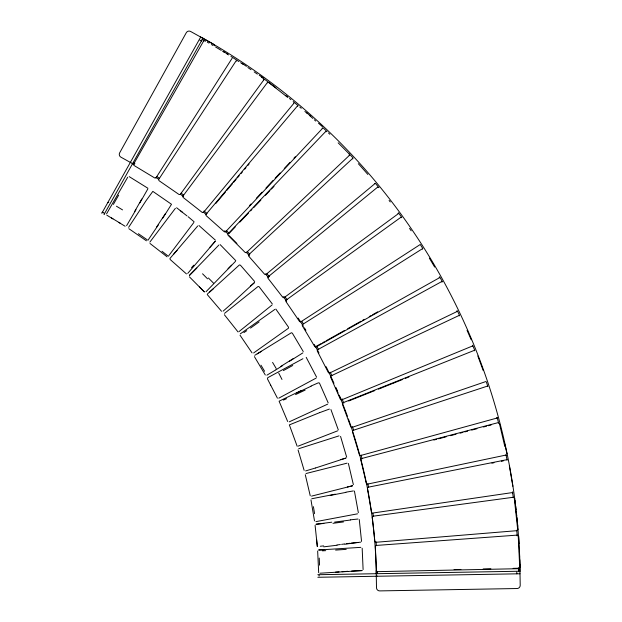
<?xml version="1.0" encoding="UTF-8"?>
<svg xmlns="http://www.w3.org/2000/svg" width="622" height="622" viewBox="0 0 622 622"><rect width="100%" height="100%" fill="white"/><g stroke="black" fill="none" stroke-linecap="round" stroke-linejoin="round"><path stroke-width="0.93" d="M516.975 530.543L516.952 530.379M487.609 386.557L487.454 386.099L353.327 430.3A1.275 1.275 0 0 0 352.503 431.886L359.329 454.581A1.275 1.275 0 0 0 360.884 455.444L497.071 418.031M497.04 417.86L497.118 418.186M517.403 535.573L517.372 535.099L376.52 545.416A1.275 1.275 0 0 0 375.338 546.754L376.45 570.428A1.275 1.275 0 0 0 377.756 571.641L518.958 568.679L518.95 568.228L513.134 568.352M361.561 541.435L359.259 519.502M498.471 423.053L498.346 422.595L361.763 458.492A1.275 1.275 0 0 0 360.846 460.023L366.265 483.092A1.275 1.275 0 0 0 367.773 484.056L505.989 455.055M506.044 455.343L505.974 454.876L506.028 455.273M518.973 568.679L518.958 568.228L518.95 568.71M197.695 226.011L169.946 258.488L170.21 259.537L186.452 273.921M516.968 530.675L376.217 542.26A1.275 1.275 0 0 1 374.841 541.124L372.283 517.566A1.275 1.275 0 0 1 373.379 516.159L513.337 497.266M147.795 188.995L139.911 202.834M106.533 213.89L127.72 177.223M101.79 213.299L200.727 36.993M104.022 214.543L132.914 163.057M200.626 37.172L202.966 38.23L133.248 162.459A478.466 478.466 0 0 1 134.888 163.384M102.132 212.693L102.405 212.211L103.143 212.623M107.933 202.36L108.764 202.617M202.966 38.23L202.966 38.23A620.919 620.919 0 0 1 514.666 498.37M104.356 213.945L104.628 213.463M201.979 39.987L202.344 39.341A619.644 619.644 0 0 1 205.657 41.215M302.922 358.723L267.755 377.694L267.46 378.907L270.718 385.236M203.573 41.099L133.761 163.858A1.275 1.275 0 0 0 134.212 165.584L154.505 177.838A1.275 1.275 0 0 0 156.239 177.425L232.099 58.305M113.406 204.374L118.662 195.145M134.764 211.309L141.777 199.001M135.969 209.754L126.608 225.662M128.63 227.333L146.092 200.642L152.833 191.382L171.509 204.288L162.63 218.353M156.487 227.232L165.203 213.906M158.268 225.016L147.943 240.317M193.862 222.466L168.337 256.256M149.863 242.113L175.388 208.323M319.529 412.681L289.354 424.896L297.153 446.215M267.779 82.819L267.398 82.532L183.125 195.852A1.275 1.275 0 0 0 183.358 197.617L202.002 212.257A1.275 1.275 0 0 0 203.775 212.071L293.887 103.283L293.491 103.003M215.266 241.266L187.712 273.416M215.834 203.425L225.677 191.755M226.913 190.293L229.37 187.377M229.984 186.647L232.449 183.731M233.678 182.277L236.142 179.354M237.371 177.9L239.213 175.707M241.064 173.522L242.292 172.061M244.757 169.145L245.985 167.683M247.828 165.499L249.057 164.037M235.481 261.341L205.999 291.741M173.732 254.141L177.13 250.332M191.529 267.709L193.784 265.174M209.979 247.198L215.064 241.484M189.399 275.437L218.874 245.037M249.655 205.423L250.977 204.008M256.272 198.364L262.056 192.19M265.975 188.015L270.827 182.837M271.192 182.448L273.151 180.357M275.111 178.273L280.087 172.955M284.246 168.523L290.007 162.373M293.981 158.136L295.302 156.728M322.11 128.132L322.46 128.443L225.864 231.508A1.275 1.275 0 0 1 224.075 231.586L206.372 215.834A1.275 1.275 0 0 1 206.24 214.054L297.3 106.113L297.666 106.416M326.052 131.81L325.703 131.475L228.204 233.647A1.275 1.275 0 0 0 228.22 235.427L244.936 252.237A1.275 1.275 0 0 0 246.716 252.26L349.432 155.337L349.113 154.971L349.447 155.306M229.207 233.281L235.225 226.976M239.898 222.077L248.582 212.981M250.588 210.881L251.926 209.482M253.582 207.74L260.828 200.152M265.438 195.316L269.956 190.589M271.371 189.104L274.007 186.343M254.414 282.621L231.011 304.228M207.554 293.864L239.392 264.941L240.442 265.205L254.693 281.564M189.609 275.227L196.847 268.043M228.025 268.735L231.641 265.143M272.008 305.029L239.019 331.58M209.7 291.982L213.533 288.624M250.355 286.182L254.188 282.816M223.119 311.155L230.785 304.43M224.542 313.364L258.099 286.462L259.133 286.789L272.35 303.995M374.428 183.428L374.716 183.809L266.263 274.255A1.275 1.275 0 0 1 264.482 274.115L248.831 256.318A1.275 1.275 0 0 1 248.924 254.538L352.503 158.54L352.822 158.89M240.302 333.874L274.862 309.398M250.518 328.097L259.141 321.908M302.898 352.868L289.409 361.343M243.91 332.599L246.716 330.686M253.628 352.946L288.452 328.214L288.46 327.133L275.841 309.072M254.771 355.317L291.376 332.731L292.356 333.19L303.248 351.547M422.525 249.228L422.268 248.823L302.883 324.264A1.275 1.275 0 0 0 302.463 325.998L314.6 346.361A1.275 1.275 0 0 0 316.318 346.819L439.49 277.731L439.272 277.303L439.49 277.731M280.872 366.381L293.607 358.373M275.927 369.818L282.668 365.58M316.077 378.122L278.78 398.173M257.22 353.864L261.605 351.267M266.9 375.175L275.67 369.966M316.085 346.4L321.076 343.601M322.74 342.668L324.412 341.735M326.076 340.802L335.491 335.515M336.059 335.196L341.05 332.397M341.392 332.202L344.386 330.531M347.714 328.665L351.041 326.799M351.516 326.527L361.024 321.193M362.688 320.26L364.352 319.327M369.235 316.59L371.015 315.595M372.609 314.693L377.671 311.855M441.69 281.579L317.904 349.564A1.275 1.275 0 0 0 317.391 351.267L328.253 372.337A1.275 1.275 0 0 0 329.94 372.897L457.116 311.49L456.921 311.047M283.399 370.58L292.721 365.495M327.685 404.137L289.222 421.856M301.258 390.53L279.099 401.198L287.667 421.491M296.725 392.956L311.148 386.2M295.528 394.605L305.145 390.103M337.668 430.821L298.187 446.137M311.078 386.005L318.363 382.818L319.428 383.012L328.191 402.869M283.399 400.07L286.509 398.702M348.67 401.003L371.715 391.813M372.104 391.658L374.802 390.585M378.394 389.147L381.092 388.074M381.465 387.918L387.382 385.562M387.669 385.446L393.664 383.051M393.874 382.973L402.737 379.436M405.35 378.394L408.942 376.963M345.988 458.064L315.51 467.985M298.715 448.711L339.06 435.851M319.809 412.58L329.388 409.074M352.627 485.766L311.56 496.123M340.817 459.596L345.7 458.142M305.643 470.924L315.416 468.016M306.016 473.529L347.076 463.165M433.868 440.034L436.73 439.287M438.596 438.79L446.083 436.823M450.483 435.672L456.019 434.21M460.117 433.137L462.923 432.399M464.789 431.909L467.596 431.17M471.709 430.09L476.95 428.713M483.504 426.987L486.474 426.21M488.317 425.72L491.085 424.997M357.541 513.826L315.922 521.64M347.364 486.979L352.332 485.829M311.77 498.743L335.227 494.187M491.893 463.165L493.977 462.752M501.386 461.283L503.33 460.894M330.235 495.439L345.871 492.399M360.729 542.135L344.938 544.203M345.848 492.196L353.389 490.929M315.968 524.268L331.759 522.192M334.605 522.107L350.396 520.031M332.964 523.312L343.492 521.928M336.984 544.965L340.335 544.522M341.626 544.359L344.72 543.947M346.477 543.721L349.984 543.263M337.038 545.237L323.774 546.839M362.159 570.584L319.895 573.227M350.388 519.829L357.992 519.028M316.271 524.237L323.875 523.436M320.291 546.248L323.673 545.898M351.127 543.138L357.891 542.423M318.588 549.996L360.853 547.352M335.616 550.089L346.205 549.358M335.483 572.147L339.021 571.898M342.03 571.696L347.846 571.291M318.892 549.988L323.984 549.77M322.328 550.812L325.726 550.664M351.679 571.035L361.864 570.592M454.068 569.581L460.91 569.441M483.154 568.974L490.89 568.811M317.811 574.72L518.997 571.245M518.624 567.785A619.644 619.644 0 0 1 518.686 571.634L519.969 571.61A620.919 620.919 0 0 0 519.844 564.862M317.858 577.278L520.008 573.779M263.775 79.911L263.409 79.663L263.806 79.911L180.535 194.017A1.275 1.275 0 0 1 178.778 194.321L159.271 180.846A1.275 1.275 0 0 1 158.929 179.097L236.103 60.824L236.508 61.088M238.055 331.969L224.355 314.724M176.609 207.748L182.526 212.32M167.116 256.832L150.011 243.474M130.496 162.482L120.917 157.172A3.196 3.196 0 0 1 119.673 152.833L186.281 32.717A3.196 3.196 0 0 1 190.627 31.473L212.973 43.867A3.196 3.196 0 0 1 214.497 45.779M132.097 163.368L133.691 164.255M199.919 40.181L201.404 41.013M130.395 162.319L132.626 163.57A477.191 477.191 0 0 1 134.313 164.519M103.516 212.833L104.255 213.253M203.542 41.083L203.962 41.316M306.211 357.355L316.606 377.165M198.954 225.514L215.422 240.185M106.852 215.22L112.947 218.89M223.057 51.331L227.496 54.013M116.454 206.216L122.542 209.894M111.455 217.91L120.59 223.43M129.205 176.625L147.912 188.256M119.035 222.567L125.123 226.252M220.165 244.617L235.769 260.649M128.863 228.686L146.427 240.823M242.168 63.421L246.429 66.36M259.226 75.2L263.487 78.139M138.379 233.709L147.165 239.773M188.116 216.713L194.072 221.743M268.914 82.664L287.255 97.063M180.248 210.617L186.958 215.888M162 251.272L167.59 255.665M306.871 112.87L310.743 116.314M318.487 123.203L322.359 126.647M338.158 142.819L349.121 153.844M229.199 235.738L236.912 243.49M189.376 276.806L204.413 291.959L199.405 286.897M208.401 277.987L213.416 283.033M202.547 273.781L207.554 278.835M354.423 491.046L358.35 512.715M221.525 311.272L207.219 294.533M377.888 187.556L377.585 187.183L268.323 276.658A1.275 1.275 0 0 0 268.121 278.431L282.652 297.16A1.275 1.275 0 0 0 284.417 297.402L398.22 213.774L397.932 213.385M277.428 398.181L270.718 385.228M485.891 381.535L352.27 427.314A1.275 1.275 0 0 1 350.66 426.552L342.45 404.308A1.275 1.275 0 0 1 343.181 402.683L474.345 350.349L474.524 350.792M401.151 217.708L400.871 217.319L286.33 299.936A1.275 1.275 0 0 0 286.027 301.686L299.376 321.271A1.275 1.275 0 0 0 301.126 321.621L419.679 244.858M240.03 335.219L252.034 352.868M429.351 258.153L434.661 267.056M272.584 362.416L276.215 368.535M260.968 365.176L264.599 371.295M254.421 356.639L265.306 374.996M441.706 281.611L441.923 281.999M278.742 373.122L281.984 379.451M456.906 311.054L457.077 311.42M497.126 418.248L497.025 417.86M459.277 315.898L459.075 315.463L331.355 375.735A1.275 1.275 0 0 0 330.733 377.406L340.288 399.099A1.275 1.275 0 0 0 341.937 399.767L472.526 345.98M348.39 463.483L353.358 484.608M310.246 495.804L305.278 474.679M467.052 330.329L471.235 339.822M335.95 388.058L336.968 390.383M337.046 390.562L338.15 393.065M339.021 395.032L340.724 398.904M477.813 355.955L483.193 370.541M330.92 409.533L338.314 429.934M298.055 449.908L304.142 470.372M340.561 436.403L346.687 457.217M318.666 572.675L317.655 550.999M504.66 443.719L507.031 453.803M499.45 423.644L504.784 446.347M507.078 460.148L506.984 459.681L368.457 487.15A1.275 1.275 0 0 0 367.447 488.62L371.443 511.976A1.275 1.275 0 0 0 372.889 513.026L512.629 492.546M509.364 465.831L512.862 486.264M310.969 499.855L314.499 520.902M313.41 506.666L314.584 513.686M513.329 497.235L513.399 497.709M514.775 498.362L518.134 529.275M514.301 498.409L517.659 529.322M315.097 525.326L317.329 546.551L316.598 539.476M518.74 536.312L520.194 567.373M518.258 536.335L519.72 567.396M363.1 569.581L362.175 548.254M319.242 558.066L319.545 565.173M519.767 559.73L520.21 585.279A3.196 3.196 0 0 1 517.069 588.529L379.747 590.9A3.196 3.196 0 0 1 376.497 587.759L376.248 573.709A477.191 477.191 0 0 0 349.681 422.595M516.789 572.131L516.82 573.834M376.878 575.614L376.885 576.252M376.201 570.514L376.248 573.391M319.063 575.125L319.078 575.972M155.92 177.527A477.191 477.191 0 0 1 158.369 179.097M180.364 194.227A477.191 477.191 0 0 1 183.436 196.49M203.207 211.978A477.191 477.191 0 0 1 206.177 214.458M224.635 230.809A477.191 477.191 0 0 1 228.08 234.051M246.258 252.307A477.191 477.191 0 0 1 249.515 255.805M265.361 273.835A477.191 477.191 0 0 1 268.424 277.544M283.22 296.585A477.191 477.191 0 0 1 286.633 301.281M298.132 318.021A477.191 477.191 0 0 1 303.357 326.169M304.383 327.817A477.191 477.191 0 0 1 305.907 330.29M314.265 344.464A477.191 477.191 0 0 1 318.962 352.938M326.091 366.677A477.191 477.191 0 0 1 333.975 383.261M335.942 387.669A477.191 477.191 0 0 1 337.101 390.328M339.729 396.533A477.191 477.191 0 0 1 347.418 416.25M348.398 418.964A477.191 477.191 0 0 1 349.362 421.685M156.682 176.5A478.466 478.466 0 0 1 159.061 178.024M181.119 193.193A478.466 478.466 0 0 1 183.428 194.896M204.024 210.998A478.466 478.466 0 0 1 206.994 213.478M226.198 230.521A478.466 478.466 0 0 1 228.958 233.126M247.183 251.436A478.466 478.466 0 0 1 249.803 254.235M266.962 273.758A478.466 478.466 0 0 1 269.419 276.736M284.822 296.608A478.466 478.466 0 0 1 287.107 299.742M301.841 321.387A478.466 478.466 0 0 1 303.404 323.852M316.808 346.368A478.466 478.466 0 0 1 318.689 349.766M330.22 372.197A478.466 478.466 0 0 1 331.891 375.696M342.014 398.718A478.466 478.466 0 0 1 343.81 403.196M352.441 426.7A478.466 478.466 0 0 1 353.646 430.331M361.048 455.086A478.466 478.466 0 0 1 362.027 458.764M367.843 483.753A478.466 478.466 0 0 1 368.605 487.547M372.936 513.337A478.466 478.466 0 0 1 373.332 516.19M376.061 541.848A478.466 478.466 0 0 1 376.357 545.681M377.5 571.758A478.466 478.466 0 0 1 377.531 573.686M514.923 500.29A620.919 620.919 0 0 1 515.288 503.175M515.638 506.059A620.919 620.919 0 0 1 516.081 509.908M516.299 511.836A620.919 620.919 0 0 1 516.711 515.685M516.905 517.613A620.919 620.919 0 0 1 517.193 520.505M517.457 523.397A620.919 620.919 0 0 1 517.714 526.298M517.963 529.19A620.919 620.919 0 0 1 518.973 543.644M519.37 551.349A620.919 620.919 0 0 1 519.611 557.141M207.305 42.156A619.644 619.644 0 0 1 208.961 43.105M211.433 44.543A619.644 619.644 0 0 1 213.074 45.507M215.531 46.961A619.644 619.644 0 0 1 221.245 50.398M222.87 51.385A619.644 619.644 0 0 1 224.495 52.388M226.921 53.889A619.644 619.644 0 0 1 228.538 54.899M230.956 56.423A619.644 619.644 0 0 1 239.003 61.617M240.613 62.682A619.644 619.644 0 0 1 243.031 64.284M247.844 67.526A619.644 619.644 0 0 1 251.031 69.711M254.204 71.919A619.644 619.644 0 0 1 257.368 74.142M261.302 76.949A619.644 619.644 0 0 1 275.95 87.834M285.739 95.493A619.644 619.644 0 0 1 287.978 97.289M289.463 98.494A619.644 619.644 0 0 1 290.948 99.699M293.164 101.518A619.644 619.644 0 0 1 298.303 105.802M299.765 107.031A619.644 619.644 0 0 1 301.235 108.282M304.897 111.431A619.644 619.644 0 0 1 307.081 113.336M309.981 115.886A619.644 619.644 0 0 1 312.866 118.46M314.304 119.758A619.644 619.644 0 0 1 315.743 121.057M322.841 127.611A619.644 619.644 0 0 1 327.055 131.592M328.447 132.929A619.644 619.644 0 0 1 329.839 134.266M349.253 153.898A619.644 619.644 0 0 1 353.164 158.066M358.311 163.679A619.644 619.644 0 0 1 367.835 174.448M375.284 183.218A619.644 619.644 0 0 1 378.938 187.657M389.1 200.424A619.644 619.644 0 0 1 390.274 201.948M398.375 212.724A619.644 619.644 0 0 1 401.781 217.397M409.54 228.414A619.644 619.644 0 0 1 411.173 230.801M420.231 244.485A619.644 619.644 0 0 1 422.828 248.551M439.614 276.728A619.644 619.644 0 0 1 442.421 281.797M457.419 310.938A619.644 619.644 0 0 1 459.487 315.284M472.65 345.21A619.644 619.644 0 0 1 474.804 350.544M486.35 381.986A619.644 619.644 0 0 1 487.85 386.503M497.149 417.556A619.644 619.644 0 0 1 498.642 423.154M506.09 455.141A619.644 619.644 0 0 1 507.031 459.821M512.481 491.862A619.644 619.644 0 0 1 513.274 497.584M516.758 530.193A619.644 619.644 0 0 1 517.193 535.97M512.668 492.818L512.598 492.375L512.668 492.818M472.627 346.221L472.456 345.816L472.619 346.229"/></g></svg>
